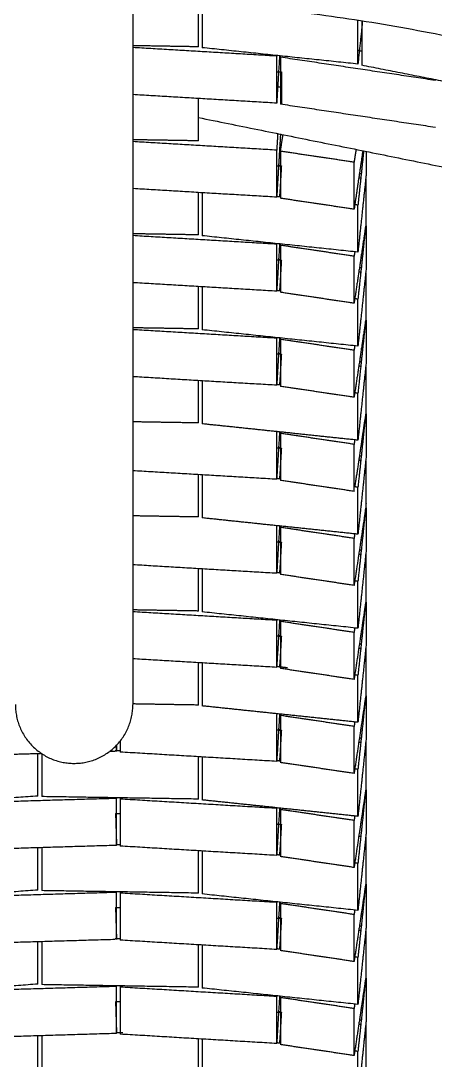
# Model space of a CAD drawing. Header units: centimetres. Extents: x 0 to 19.8, y 0 to 41.5.
# Drawn here: x 14.762 to 15.291, y 16.48 to 17.807 of the extents above; entities that cross this region are included whole.
import ezdxf

# ---------------------------------------------------------------- set-up
doc = ezdxf.new("R2010")
doc.units = ezdxf.units.CM
doc.layers.add('Make2D$Visible$Curves', color=7, linetype='Continuous', true_color=0x000000)

msp = doc.modelspace()

# ---------------------------------------------------------------- linework, layer by layer
at = {"layer": 'Make2D$Visible$Curves', "color": 18, "lineweight": -3, "true_color": 0x000000}
for points in [[(14.9053, 19.5725), (14.9053, 18.2532), (14.9053, 16.934)], [(14.989, 17.7734), (14.989, 17.8013), (14.989, 17.8291)], [(14.9938, 17.8288), (14.9938, 17.8006), (14.9938, 17.7723)], [(15.1927, 17.7514), (15.1927, 17.7792), (15.1927, 17.807)], [(15.1985, 17.8061), (15.1956, 17.7788), (15.1927, 17.7514)], [(15.1975, 17.8063), (15.1975, 17.7781), (15.1975, 17.7498)], [(14.989, 17.7734), (14.9472, 17.7741), (14.9054, 17.7748)], [(15.0886, 17.7615), (14.9969, 17.767), (14.9053, 17.7724)], [(15.1927, 17.7514), (15.0933, 17.7618), (14.9938, 17.7723)], [(15.089, 17.7623), (15.089, 17.7619), (15.089, 17.7615)], [(15.0926, 17.7619), (15.0908, 17.7317), (15.089, 17.7015)], [(15.089, 17.7015), (15.089, 17.7315), (15.089, 17.7615)], [(15.0938, 17.7601), (15.0939, 17.761), (15.0941, 17.7618)], [(15.1975, 17.7677), (15.1951, 17.7682), (15.1927, 17.7687)], [(15.2916, 17.7305), (15.1927, 17.7453), (15.0938, 17.7601)], [(15.0938, 17.7601), (15.0938, 17.7301), (15.0938, 17.7001)], [(15.3937, 17.7113), (15.2956, 17.7305), (15.1975, 17.7498)], [(15.089, 17.7417), (15.092, 17.7415), (15.0949, 17.7413)], [(15.0949, 17.7413), (15.0949, 17.7206), (15.0949, 17.7)], [(15.0894, 17.7229), (15.0922, 17.7223), (15.0951, 17.7217)], [(15.089, 17.7015), (14.9973, 17.7069), (14.9055, 17.7124)], [(14.989, 17.6534), (14.989, 17.6805), (14.989, 17.7076)], [(15.2916, 17.6705), (15.1927, 17.6853), (15.0938, 17.7001)], [(14.9891, 17.6831), (15.2919, 17.622), (15.5948, 17.5609)], [(14.989, 17.6534), (14.9471, 17.6541), (14.9053, 17.6548)], [(15.0903, 17.6629), (15.0896, 17.6522), (15.089, 17.6415)], [(15.0938, 17.6624), (15.0914, 17.6219), (15.089, 17.5815)], [(15.0938, 17.6401), (15.0954, 17.6507), (15.097, 17.6613)], [(15.089, 17.6415), (14.9971, 17.6469), (14.9053, 17.6524)], [(15.089, 17.5815), (15.089, 17.6115), (15.089, 17.6415)], [(15.1903, 17.6425), (15.189, 17.6343), (15.1878, 17.6261)], [(15.1878, 17.6261), (15.1408, 17.6331), (15.0938, 17.6401)], [(15.0938, 17.6401), (15.0938, 17.6101), (15.0938, 17.5801)], [(15.199, 17.641), (15.1934, 17.6035), (15.1878, 17.5661)], [(15.2, 17.6406), (15.1964, 17.606), (15.1927, 17.5714)], [(15.2032, 17.6399), (15.2032, 17.6254), (15.2032, 17.6108)], [(15.089, 17.6217), (15.0913, 17.6215), (15.0936, 17.6214)], [(15.0915, 17.6226), (15.0927, 17.6225), (15.0938, 17.6223)], [(15.0949, 17.6213), (15.0938, 17.6016), (15.0926, 17.5819)], [(15.0943, 17.6213), (15.0946, 17.6213), (15.0949, 17.6213)], [(15.1878, 17.5661), (15.1878, 17.5961), (15.1878, 17.6261)], [(15.2032, 17.6108), (15.198, 17.5611), (15.1927, 17.5114)], [(15.1943, 17.6062), (15.1955, 17.606), (15.1966, 17.6059)], [(15.1948, 17.6117), (15.1959, 17.6116), (15.197, 17.6115)], [(15.2026, 17.605), (15.2026, 17.575), (15.2026, 17.545)], [(15.089, 17.5815), (14.9974, 17.5869), (14.9058, 17.5924)], [(14.989, 17.5334), (14.989, 17.5604), (14.989, 17.5874)], [(14.9938, 17.5871), (14.9938, 17.5597), (14.9938, 17.5323)], [(15.0943, 17.5817), (15.0916, 17.582), (15.089, 17.5823)], [(15.1878, 17.5661), (15.1408, 17.5731), (15.0938, 17.5801)], [(15.1927, 17.5714), (15.1903, 17.5716), (15.1878, 17.5719)], [(15.1927, 17.5114), (15.1927, 17.5414), (15.1927, 17.5714)], [(15.2027, 17.5509), (15.203, 17.5509), (15.2032, 17.5508)], [(15.2026, 17.545), (15.1952, 17.4955), (15.1878, 17.4461)], [(15.2026, 17.5451), (15.1977, 17.4982), (15.1927, 17.4514)], [(15.2032, 17.5451), (15.2032, 17.518), (15.2032, 17.4908)], [(14.989, 17.5334), (14.9471, 17.5341), (14.9053, 17.5348)], [(15.089, 17.5215), (14.9973, 17.5269), (14.9056, 17.5324)], [(15.1927, 17.5114), (15.0933, 17.5218), (14.9938, 17.5323)], [(15.0926, 17.5219), (15.0908, 17.4917), (15.089, 17.4615)], [(15.089, 17.4615), (15.089, 17.4915), (15.089, 17.5215)], [(15.0938, 17.5201), (15.0939, 17.521), (15.0941, 17.5218)], [(15.1878, 17.5061), (15.1408, 17.5131), (15.0938, 17.5201)], [(15.0938, 17.5201), (15.0938, 17.4901), (15.0938, 17.4601)], [(15.1887, 17.5118), (15.1882, 17.509), (15.1878, 17.5061)], [(15.0895, 17.5016), (15.0922, 17.5015), (15.0949, 17.5013)], [(15.0916, 17.5026), (15.0927, 17.5025), (15.0938, 17.5023)], [(15.0949, 17.5013), (15.0938, 17.4816), (15.0926, 17.4619)], [(15.1878, 17.4461), (15.1878, 17.4761), (15.1878, 17.5061)], [(15.2032, 17.4908), (15.198, 17.4411), (15.1927, 17.3914)], [(15.194, 17.4863), (15.1953, 17.4861), (15.1965, 17.4859)], [(15.1947, 17.4917), (15.1958, 17.4916), (15.197, 17.4915)], [(15.2026, 17.485), (15.2026, 17.455), (15.2026, 17.425)], [(15.089, 17.4615), (14.9974, 17.4669), (14.9057, 17.4724)], [(14.989, 17.4134), (14.989, 17.4405), (14.989, 17.4675)], [(14.9938, 17.4671), (14.9938, 17.4397), (14.9938, 17.4123)], [(15.0942, 17.4618), (15.0918, 17.462), (15.0894, 17.4623)], [(15.1878, 17.4461), (15.1408, 17.4531), (15.0938, 17.4601)], [(15.1927, 17.4514), (15.1904, 17.4516), (15.188, 17.4519)], [(15.1927, 17.3914), (15.1927, 17.4214), (15.1927, 17.4514)], [(15.2026, 17.425), (15.1952, 17.3755), (15.1878, 17.3261)], [(15.2026, 17.4247), (15.1976, 17.378), (15.1927, 17.3314)], [(15.2032, 17.4247), (15.2032, 17.3978), (15.2032, 17.3708)], [(15.0885, 17.4015), (14.9969, 17.407), (14.9053, 17.4124)], [(14.989, 17.4134), (14.9473, 17.4141), (14.9056, 17.4148)], [(15.1927, 17.3914), (15.0933, 17.4018), (14.9938, 17.4123)], [(15.089, 17.4023), (15.089, 17.4019), (15.089, 17.4015)], [(15.089, 17.3415), (15.089, 17.3715), (15.089, 17.4015)], [(15.0926, 17.4019), (15.0908, 17.3722), (15.0891, 17.3425)], [(15.0938, 17.4001), (15.0939, 17.401), (15.0941, 17.4018)], [(15.1878, 17.3861), (15.1408, 17.3931), (15.0938, 17.4001)], [(15.0938, 17.4001), (15.0938, 17.3701), (15.0938, 17.3401)], [(15.1886, 17.3918), (15.1882, 17.3889), (15.1878, 17.3861)], [(15.089, 17.3817), (15.092, 17.3815), (15.0949, 17.3813)], [(15.0916, 17.3826), (15.0927, 17.3825), (15.0938, 17.3823)], [(15.0949, 17.3813), (15.0938, 17.3616), (15.0926, 17.3419)], [(15.1878, 17.3261), (15.1878, 17.3561), (15.1878, 17.3861)], [(15.2032, 17.3708), (15.198, 17.3211), (15.1927, 17.2714)], [(15.1938, 17.3663), (15.1953, 17.3661), (15.1968, 17.3658)], [(15.195, 17.3717), (15.196, 17.3716), (15.197, 17.3715)], [(15.2026, 17.365), (15.2026, 17.335), (15.2026, 17.305)], [(15.089, 17.3415), (14.9971, 17.3469), (14.9053, 17.3524)], [(14.989, 17.2934), (14.989, 17.3204), (14.989, 17.3474)], [(14.9938, 17.3471), (14.9938, 17.3197), (14.9938, 17.2923)], [(15.0939, 17.3418), (15.0916, 17.342), (15.0892, 17.3423)], [(15.1878, 17.3261), (15.1408, 17.3331), (15.0938, 17.3401)], [(15.1927, 17.3314), (15.1903, 17.3316), (15.1878, 17.3319)], [(15.1927, 17.2714), (15.1927, 17.3014), (15.1927, 17.3314)], [(15.2026, 17.3109), (15.2029, 17.3109), (15.2032, 17.3108)], [(15.2026, 17.305), (15.1957, 17.2586), (15.1887, 17.2123)], [(15.2026, 17.305), (15.1977, 17.2582), (15.1927, 17.2114)], [(15.2032, 17.3049), (15.2032, 17.2779), (15.2032, 17.2508)], [(14.989, 17.2934), (14.9472, 17.2941), (14.9055, 17.2948)], [(15.0892, 17.2823), (15.0415, 17.2873), (14.9938, 17.2923)], [(15.089, 17.2823), (15.089, 17.2819), (15.089, 17.2815)], [(15.0926, 17.2819), (15.0908, 17.252), (15.089, 17.2221)], [(15.089, 17.222), (15.089, 17.2518), (15.089, 17.2815)], [(15.1927, 17.2714), (15.1411, 17.2768), (15.0894, 17.2823)], [(15.0938, 17.2801), (15.094, 17.281), (15.0941, 17.2819)], [(15.1878, 17.2661), (15.1408, 17.2731), (15.0938, 17.2801)], [(15.0938, 17.2801), (15.0938, 17.2501), (15.0938, 17.2201)], [(15.1886, 17.2718), (15.1882, 17.2689), (15.1878, 17.2661)], [(15.089, 17.2617), (15.092, 17.2615), (15.0949, 17.2613)], [(15.0916, 17.2626), (15.0927, 17.2625), (15.0939, 17.2623)], [(15.0949, 17.2613), (15.0938, 17.2418), (15.0926, 17.2222)], [(15.1878, 17.2061), (15.1878, 17.2361), (15.1878, 17.2661)], [(15.2032, 17.2508), (15.198, 17.2011), (15.1927, 17.1514)], [(15.1938, 17.2463), (15.1954, 17.2461), (15.1969, 17.2458)], [(15.1947, 17.2517), (15.1959, 17.2516), (15.197, 17.2515)], [(15.2026, 17.245), (15.2026, 17.215), (15.2026, 17.185)], [(15.089, 17.2215), (14.9971, 17.2269), (14.9053, 17.2324)], [(14.989, 17.1734), (14.989, 17.2004), (14.989, 17.2274)], [(14.9938, 17.2265), (14.9938, 17.1994), (14.9938, 17.1723)], [(15.0938, 17.2218), (15.0914, 17.222), (15.089, 17.2223)], [(15.1878, 17.2061), (15.1408, 17.2131), (15.0938, 17.2201)], [(15.1927, 17.2114), (15.1904, 17.2116), (15.188, 17.2119)], [(15.1927, 17.1514), (15.1927, 17.1814), (15.1927, 17.2114)], [(15.2028, 17.1909), (15.203, 17.1909), (15.2032, 17.1908)], [(15.2026, 17.185), (15.1952, 17.1355), (15.1878, 17.0861)], [(15.2026, 17.1852), (15.1977, 17.1383), (15.1927, 17.0914)], [(15.2032, 17.1851), (15.2032, 17.158), (15.2032, 17.1308)], [(14.989, 17.1734), (14.9474, 17.1741), (14.9058, 17.1748)], [(15.0886, 17.1623), (15.0412, 17.1673), (14.9938, 17.1723)], [(15.089, 17.1623), (15.089, 17.1619), (15.089, 17.1615)], [(15.089, 17.1022), (15.089, 17.1318), (15.089, 17.1615)], [(15.0926, 17.1619), (15.0908, 17.1322), (15.0891, 17.1024)], [(15.1927, 17.1514), (15.141, 17.1568), (15.0892, 17.1623)], [(15.0938, 17.1601), (15.094, 17.161), (15.0941, 17.1619)], [(15.1878, 17.1461), (15.1408, 17.1531), (15.0938, 17.1601)], [(15.0938, 17.1601), (15.0938, 17.1301), (15.0938, 17.1001)], [(15.1886, 17.1518), (15.1882, 17.1489), (15.1878, 17.1461)], [(15.0893, 17.1416), (15.0921, 17.1415), (15.0949, 17.1413)], [(15.0919, 17.1425), (15.0929, 17.1424), (15.0938, 17.1423)], [(15.0949, 17.1413), (15.0938, 17.1216), (15.0926, 17.1019)], [(15.1878, 17.0861), (15.1878, 17.1161), (15.1878, 17.1461)], [(15.2032, 17.1308), (15.198, 17.0811), (15.1927, 17.0314)], [(15.1938, 17.1263), (15.1952, 17.1261), (15.1966, 17.1259)], [(15.1948, 17.1317), (15.1959, 17.1316), (15.197, 17.1315)], [(15.2026, 17.125), (15.2026, 17.095), (15.2026, 17.065)], [(15.089, 17.1015), (14.9972, 17.1069), (14.9054, 17.1124)], [(14.989, 17.0534), (14.989, 17.0804), (14.989, 17.1074)], [(14.9938, 17.1071), (14.9938, 17.0797), (14.9938, 17.0523)], [(15.0942, 17.1018), (15.0916, 17.102), (15.0891, 17.1023)], [(15.1878, 17.0861), (15.1408, 17.0931), (15.0938, 17.1001)], [(15.1927, 17.0914), (15.1904, 17.0916), (15.188, 17.0919)], [(15.1927, 17.0314), (15.1927, 17.0614), (15.1927, 17.0914)], [(15.2026, 17.065), (15.1952, 17.0155), (15.1878, 16.9661)], [(15.2026, 17.0647), (15.1976, 17.018), (15.1927, 16.9714)], [(15.2032, 17.0647), (15.2032, 17.0378), (15.2032, 17.0108)], [(14.989, 17.0534), (14.9472, 17.0541), (14.9055, 17.0548)], [(15.089, 17.0415), (14.9973, 17.0469), (14.9055, 17.0524)], [(15.1927, 17.0314), (15.0933, 17.0418), (14.9938, 17.0523)], [(15.089, 17.0423), (15.089, 17.0419), (15.089, 17.0415)], [(15.0926, 17.0419), (15.0908, 17.012), (15.089, 16.9821)], [(15.089, 16.9821), (15.089, 17.0118), (15.089, 17.0415)], [(15.0938, 17.0401), (15.0939, 17.041), (15.0941, 17.0418)], [(15.1878, 17.0261), (15.1408, 17.0331), (15.0938, 17.0401)], [(15.0938, 17.0401), (15.0938, 17.0101), (15.0938, 16.9801)], [(15.1886, 17.0318), (15.1882, 17.0289), (15.1878, 17.0261)], [(15.089, 17.0217), (15.092, 17.0215), (15.0949, 17.0213)], [(15.0919, 17.0225), (15.0929, 17.0224), (15.0938, 17.0223)], [(15.0949, 17.0213), (15.0938, 17.0016), (15.0926, 16.9819)], [(15.1878, 16.9661), (15.1878, 16.9961), (15.1878, 17.0261)], [(15.2032, 17.0108), (15.198, 16.9611), (15.1927, 16.9114)], [(15.1938, 17.0063), (15.1951, 17.0061), (15.1965, 17.0059)], [(15.1951, 17.0117), (15.196, 17.0116), (15.197, 17.0115)], [(15.2026, 17.005), (15.2026, 16.975), (15.2026, 16.945)], [(15.089, 16.9815), (14.9971, 16.9869), (14.9053, 16.9924)], [(14.989, 16.9334), (14.989, 16.9605), (14.989, 16.9876)], [(14.9938, 16.9865), (14.9938, 16.9594), (14.9938, 16.9323)], [(15.1026, 16.9809), (15.0959, 16.9816), (15.0892, 16.9823)], [(15.1878, 16.9661), (15.1408, 16.9731), (15.0938, 16.9801)], [(15.1927, 16.9714), (15.1903, 16.9716), (15.1878, 16.9719)], [(15.1927, 16.9114), (15.1927, 16.9414), (15.1927, 16.9714)], [(15.2026, 16.945), (15.1952, 16.8955), (15.1878, 16.8461)], [(15.2026, 16.945), (15.1977, 16.8982), (15.1927, 16.8514)], [(15.2032, 16.945), (15.2032, 16.9179), (15.2032, 16.8908)], [(14.989, 16.9334), (14.9474, 16.9341), (14.9058, 16.9348)], [(15.0891, 16.9223), (15.0415, 16.9273), (14.9938, 16.9323)], [(15.0891, 16.9224), (15.089, 16.9219), (15.089, 16.9215)], [(15.0926, 16.922), (15.0908, 16.8918), (15.089, 16.8615)], [(15.089, 16.8615), (15.089, 16.8915), (15.089, 16.9215)], [(15.1927, 16.9114), (15.1411, 16.9168), (15.0894, 16.9223)], [(15.0938, 16.9201), (15.0939, 16.921), (15.0941, 16.9218)], [(15.1878, 16.9061), (15.1408, 16.9131), (15.0938, 16.9201)], [(15.0938, 16.9201), (15.0938, 16.8901), (15.0938, 16.8601)], [(15.1886, 16.9118), (15.1882, 16.9089), (15.1878, 16.9061)], [(15.089, 16.9017), (15.092, 16.9015), (15.0949, 16.9013)], [(15.0914, 16.9026), (15.0927, 16.9025), (15.0939, 16.9023)], [(15.0949, 16.9013), (15.0938, 16.8818), (15.0926, 16.8622)], [(15.1878, 16.8461), (15.1878, 16.8761), (15.1878, 16.9061)], [(14.8893, 16.8877), (14.8893, 16.8805), (14.8893, 16.8734)], [(15.2032, 16.8908), (15.198, 16.8411), (15.1927, 16.7914)], [(15.1938, 16.8863), (15.1951, 16.8861), (15.1964, 16.8859)], [(15.1946, 16.8917), (15.1958, 16.8916), (15.197, 16.8915)], [(14.8828, 16.8742), (14.8791, 16.8741), (14.8754, 16.874)], [(14.8844, 16.8751), (14.8836, 16.8751), (14.8827, 16.8751)], [(14.8842, 16.8818), (14.8843, 16.8787), (14.8844, 16.8756)], [(14.8844, 16.8743), (14.8844, 16.8782), (14.8844, 16.8821)], [(14.8893, 16.875), (14.8872, 16.8751), (14.885, 16.8751)], [(15.089, 16.8615), (14.9892, 16.8674), (14.8893, 16.8734)], [(15.2026, 16.885), (15.2026, 16.855), (15.2026, 16.825)], [(14.7891, 16.8714), (14.7368, 16.8699), (14.6845, 16.8683)], [(14.784, 16.8173), (14.784, 16.8443), (14.784, 16.8713)], [(14.789, 16.8714), (14.789, 16.844), (14.789, 16.8166)], [(14.989, 16.8134), (14.989, 16.8401), (14.989, 16.8668)], [(14.9938, 16.8672), (14.9938, 16.8398), (14.9938, 16.8123)], [(15.0938, 16.8618), (15.0917, 16.862), (15.0895, 16.8623)], [(15.1878, 16.8461), (15.1408, 16.8531), (15.0938, 16.8601)], [(15.1927, 16.8514), (15.1905, 16.8516), (15.1882, 16.8519)], [(15.1927, 16.7914), (15.1927, 16.8214), (15.1927, 16.8514)], [(15.2026, 16.825), (15.1952, 16.7755), (15.1878, 16.7261)], [(15.2026, 16.8253), (15.1977, 16.7783), (15.1927, 16.7314)], [(15.2032, 16.8252), (15.2032, 16.798), (15.2032, 16.7708)], [(14.784, 16.8173), (14.6843, 16.81), (14.5846, 16.8026)], [(14.8839, 16.8142), (14.7842, 16.8113), (14.6845, 16.8083)], [(14.989, 16.8134), (14.889, 16.815), (14.789, 16.8166)], [(14.8844, 16.8152), (14.8844, 16.8148), (14.8844, 16.8143)], [(14.8844, 16.7543), (14.8844, 16.7843), (14.8844, 16.8143)], [(14.8893, 16.8134), (14.8894, 16.8142), (14.8894, 16.815)], [(15.089, 16.8015), (14.9892, 16.8074), (14.8893, 16.8134)], [(14.8893, 16.8134), (14.8893, 16.7834), (14.8893, 16.7534)], [(15.0894, 16.8023), (15.0416, 16.8073), (14.9938, 16.8123)], [(14.8832, 16.7951), (14.8838, 16.7753), (14.8844, 16.7555)], [(14.8832, 16.7951), (14.8865, 16.7951), (14.8898, 16.795)], [(15.089, 16.8023), (15.089, 16.8019), (15.089, 16.8015)], [(15.089, 16.7415), (15.089, 16.7715), (15.089, 16.8015)], [(15.0926, 16.8019), (15.0908, 16.7723), (15.0891, 16.7428)], [(15.1927, 16.7914), (15.1412, 16.7968), (15.0896, 16.8022)], [(15.0938, 16.8001), (15.0939, 16.801), (15.0941, 16.8018)], [(15.1878, 16.7861), (15.1408, 16.7931), (15.0938, 16.8001)], [(15.0938, 16.8001), (15.0938, 16.7701), (15.0938, 16.7401)], [(15.089, 16.7817), (15.0914, 16.7815), (15.0938, 16.7814)], [(15.0949, 16.7813), (15.0938, 16.7619), (15.0926, 16.7424)], [(15.1886, 16.7918), (15.1882, 16.7889), (15.1878, 16.7861)], [(15.1878, 16.7261), (15.1878, 16.7561), (15.1878, 16.7861)], [(15.2032, 16.7708), (15.198, 16.7211), (15.1927, 16.6714)], [(15.1941, 16.7663), (15.1953, 16.7661), (15.1965, 16.7659)], [(14.8844, 16.7543), (14.7845, 16.7513), (14.6845, 16.7483)], [(14.8892, 16.755), (14.887, 16.7551), (14.8847, 16.7551)], [(15.089, 16.7415), (14.9892, 16.7474), (14.8893, 16.7534)], [(15.2026, 16.765), (15.2026, 16.735), (15.2026, 16.705)], [(14.784, 16.6973), (14.784, 16.7244), (14.784, 16.7514)], [(14.789, 16.7514), (14.789, 16.724), (14.789, 16.6966)], [(14.989, 16.6934), (14.989, 16.7201), (14.989, 16.7468)], [(14.9938, 16.7471), (14.9938, 16.7197), (14.9938, 16.6923)], [(15.0941, 16.7418), (15.0917, 16.742), (15.0894, 16.7423)], [(15.1878, 16.7261), (15.1408, 16.7331), (15.0938, 16.7401)], [(15.1927, 16.7314), (15.1903, 16.7316), (15.1879, 16.7319)], [(15.1927, 16.6714), (15.1927, 16.7014), (15.1927, 16.7314)], [(15.2026, 16.705), (15.1952, 16.6555), (15.1878, 16.6061)], [(15.2026, 16.7049), (15.1977, 16.6581), (15.1927, 16.6114)], [(15.2027, 16.7109), (15.203, 16.7109), (15.2032, 16.7108)], [(15.2032, 16.7048), (15.2032, 16.6778), (15.2032, 16.6508)], [(14.784, 16.6973), (14.6843, 16.69), (14.5846, 16.6826)], [(14.8844, 16.6943), (14.7845, 16.6913), (14.6845, 16.6883)], [(14.989, 16.6934), (14.889, 16.695), (14.789, 16.6966)], [(14.8844, 16.6352), (14.8844, 16.6647), (14.8844, 16.6943)], [(14.8893, 16.6934), (14.8894, 16.6942), (14.8894, 16.695)], [(15.089, 16.6815), (14.9892, 16.6874), (14.8893, 16.6934)], [(14.8893, 16.6934), (14.8893, 16.6634), (14.8893, 16.6334)], [(15.1927, 16.6714), (15.0933, 16.6818), (14.9938, 16.6923)], [(14.8832, 16.6751), (14.8838, 16.6547), (14.8844, 16.6343)], [(14.8833, 16.6751), (14.8836, 16.6751), (14.8838, 16.6751)], [(14.8845, 16.6751), (14.8871, 16.6751), (14.8898, 16.675)], [(15.089, 16.6823), (15.089, 16.6819), (15.089, 16.6815)], [(15.0926, 16.6819), (15.0908, 16.6521), (15.089, 16.6222)], [(15.089, 16.6215), (15.089, 16.6515), (15.089, 16.6815)], [(15.0938, 16.6801), (15.0939, 16.681), (15.0941, 16.6818)], [(15.1878, 16.6661), (15.1408, 16.6731), (15.0938, 16.6801)], [(15.0938, 16.6801), (15.0938, 16.6501), (15.0938, 16.6201)], [(15.089, 16.6617), (15.0902, 16.6616), (15.0913, 16.6615)], [(15.0916, 16.6626), (15.0928, 16.6625), (15.0939, 16.6623)], [(15.0919, 16.6615), (15.0934, 16.6614), (15.0949, 16.6613)], [(15.0949, 16.6613), (15.0938, 16.6416), (15.0926, 16.6219)], [(15.1886, 16.6718), (15.1882, 16.6689), (15.1878, 16.6661)], [(15.1878, 16.6061), (15.1878, 16.6361), (15.1878, 16.6661)], [(15.2032, 16.6508), (15.198, 16.6011), (15.1927, 16.5514)], [(15.1946, 16.6517), (15.1958, 16.6516), (15.197, 16.6515)], [(14.8828, 16.6342), (14.7837, 16.6313), (14.6845, 16.6283)], [(14.8893, 16.635), (14.8861, 16.6351), (14.8829, 16.6351)], [(15.089, 16.6215), (14.9892, 16.6274), (14.8893, 16.6334)], [(15.1941, 16.6463), (15.1952, 16.6461), (15.1964, 16.6459)], [(15.2026, 16.645), (15.2026, 16.615), (15.2026, 16.585)], [(14.784, 16.5773), (14.784, 16.6043), (14.784, 16.6313)], [(14.789, 16.6314), (14.789, 16.604), (14.789, 16.5766)], [(14.989, 16.5734), (14.989, 16.6004), (14.989, 16.6274)], [(14.9938, 16.6271), (14.9938, 16.5997), (14.9938, 16.5723)], [(15.0938, 16.6218), (15.0914, 16.622), (15.089, 16.6223)], [(15.1878, 16.6061), (15.1408, 16.6131), (15.0938, 16.6201)], [(15.1927, 16.6114), (15.1904, 16.6116), (15.188, 16.6119)], [(15.1927, 16.5514), (15.1927, 16.5814), (15.1927, 16.6114)], [(15.2026, 16.585), (15.1952, 16.5355), (15.1878, 16.4861)], [(15.2026, 16.585), (15.1977, 16.5382), (15.1927, 16.4914)], [(15.2032, 16.585), (15.2032, 16.5579), (15.2032, 16.5308)], [(14.784, 16.5773), (14.6843, 16.57), (14.5846, 16.5626)], [(14.8844, 16.5743), (14.7845, 16.5713), (14.6845, 16.5683)], [(14.989, 16.5734), (14.889, 16.575), (14.789, 16.5766)], [(14.8844, 16.5143), (14.8844, 16.5443), (14.8844, 16.5743)], [(14.8893, 16.5734), (14.8894, 16.5742), (14.8895, 16.5751)], [(15.0885, 16.5615), (14.9889, 16.5674), (14.8893, 16.5734)], [(14.8893, 16.5734), (14.8893, 16.5434), (14.8893, 16.5134)], [(15.1927, 16.5514), (15.0933, 16.5618), (14.9938, 16.5723)], [(14.8832, 16.5551), (14.8838, 16.5353), (14.8844, 16.5154)], [(14.8844, 16.5551), (14.887, 16.5551), (14.8895, 16.555)], [(15.089, 16.5623), (15.089, 16.5619), (15.089, 16.5615)], [(15.089, 16.5015), (15.089, 16.5315), (15.089, 16.5615)], [(15.0926, 16.562), (15.0908, 16.5323), (15.0891, 16.5026)], [(15.0938, 16.5601), (15.0939, 16.561), (15.0941, 16.5618)], [(15.1878, 16.5461), (15.1408, 16.5531), (15.0938, 16.5601)], [(15.0938, 16.5601), (15.0938, 16.5301), (15.0938, 16.5001)], [(15.089, 16.5417), (15.0912, 16.5415), (15.0933, 16.5414)], [(15.092, 16.5425), (15.0927, 16.5425), (15.0934, 16.5424)], [(15.0949, 16.5413), (15.0938, 16.5218), (15.0926, 16.5022)], [(15.0939, 16.5414), (15.0944, 16.5413), (15.0949, 16.5413)], [(15.1886, 16.5518), (15.1882, 16.5489), (15.1878, 16.5461)], [(15.1878, 16.4861), (15.1878, 16.5161), (15.1878, 16.5461)], [(15.1946, 16.5317), (15.1958, 16.5316), (15.197, 16.5315)], [(15.2032, 16.5308), (15.2029, 16.5279), (15.2026, 16.525)], [(14.8844, 16.5143), (14.7845, 16.5113), (14.6845, 16.5083)], [(14.8888, 16.515), (14.8869, 16.5151), (14.885, 16.5151)], [(14.8927, 16.515), (14.8911, 16.515), (14.8895, 16.515)], [(15.2026, 16.5249), (15.1977, 16.4781), (15.1927, 16.4314)], [(15.1944, 16.5262), (15.1954, 16.5261), (15.1964, 16.5259)], [(15.2026, 16.525), (15.2026, 16.495), (15.2026, 16.465)], [(14.784, 16.4573), (14.784, 16.4843), (14.784, 16.5113)], [(14.789, 16.5114), (14.789, 16.484), (14.789, 16.4566)], [(15.089, 16.5015), (14.9892, 16.5074), (14.8893, 16.5134)], [(14.989, 16.4534), (14.989, 16.4804), (14.989, 16.5074)], [(14.9938, 16.5071), (14.9938, 16.4797), (14.9938, 16.4523)], [(15.0939, 16.5018), (15.0917, 16.502), (15.0895, 16.5023)], [(15.1878, 16.4861), (15.1408, 16.4931), (15.0938, 16.5001)], [(15.1927, 16.4914), (15.1905, 16.4916), (15.1883, 16.4918)], [(15.1927, 16.4314), (15.1927, 16.4614), (15.1927, 16.4914)]]:
    msp.add_open_spline(points, degree=2, dxfattribs=at)
for points, weights in [([(16.6041, 17.2645), (15.9167, 18.0068), (14.9053, 18.0329)], [1, 0.85132478736, 0.853587305154]), ([(16.5216, 17.1064), (15.8653, 17.8069), (14.9057, 17.8329)], [0.997602090328, 0.851571657514, 0.853580654054])]:
    msp.add_rational_spline(points, weights, degree=2, dxfattribs=at)
msp.add_rational_spline([(14.7553, 16.934), (14.7553, 16.8593), (14.8299, 16.859), (14.9049, 16.8586), (14.9053, 16.9336)], [0.998021399949, 0.708099445518, 1, 0.707106781187, 1], degree=2, knots=[0.2360187, 0.2360187, 0.2360187, 0.3534292, 0.3534292, 0.4712389, 0.4712389, 0.4712389], dxfattribs=at)

doc.saveas('drawing.dxf')
